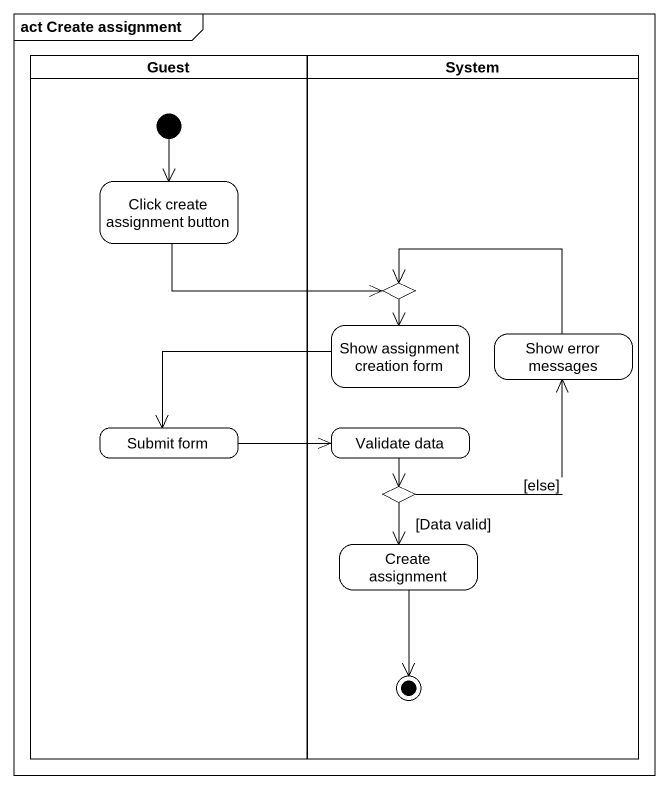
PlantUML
@startuml
mainframe act Create assignment
hide empty description
state Guest <<partition>> {
  state "Click create assignment button" as Click_create_assignment
  state "Submit form" as Submit_form
  [*] --> Click_create_assignment
}
state System <<partition>> {
  state choice1 <<choice>>
  state "Show assignment creation form" as Show_assignment_creation
  state "Show error messages" as Show_error_messages
  state "Validate data" as Validate_data
  state choice2 <<choice>>
  state "Create assignment" as Create_assignment
  Create_assignment --> [*]
}
Click_create_assignment -right-> choice1
choice1 --> Show_assignment_creation
Show_assignment_creation -left-> Submit_form
Show_error_messages -left-> choice1
Submit_form -right-> Validate_data
Validate_data --> choice2
choice2 -up-> Show_error_messages : [else]
choice2 --> Create_assignment : [Data valid]
@enduml
